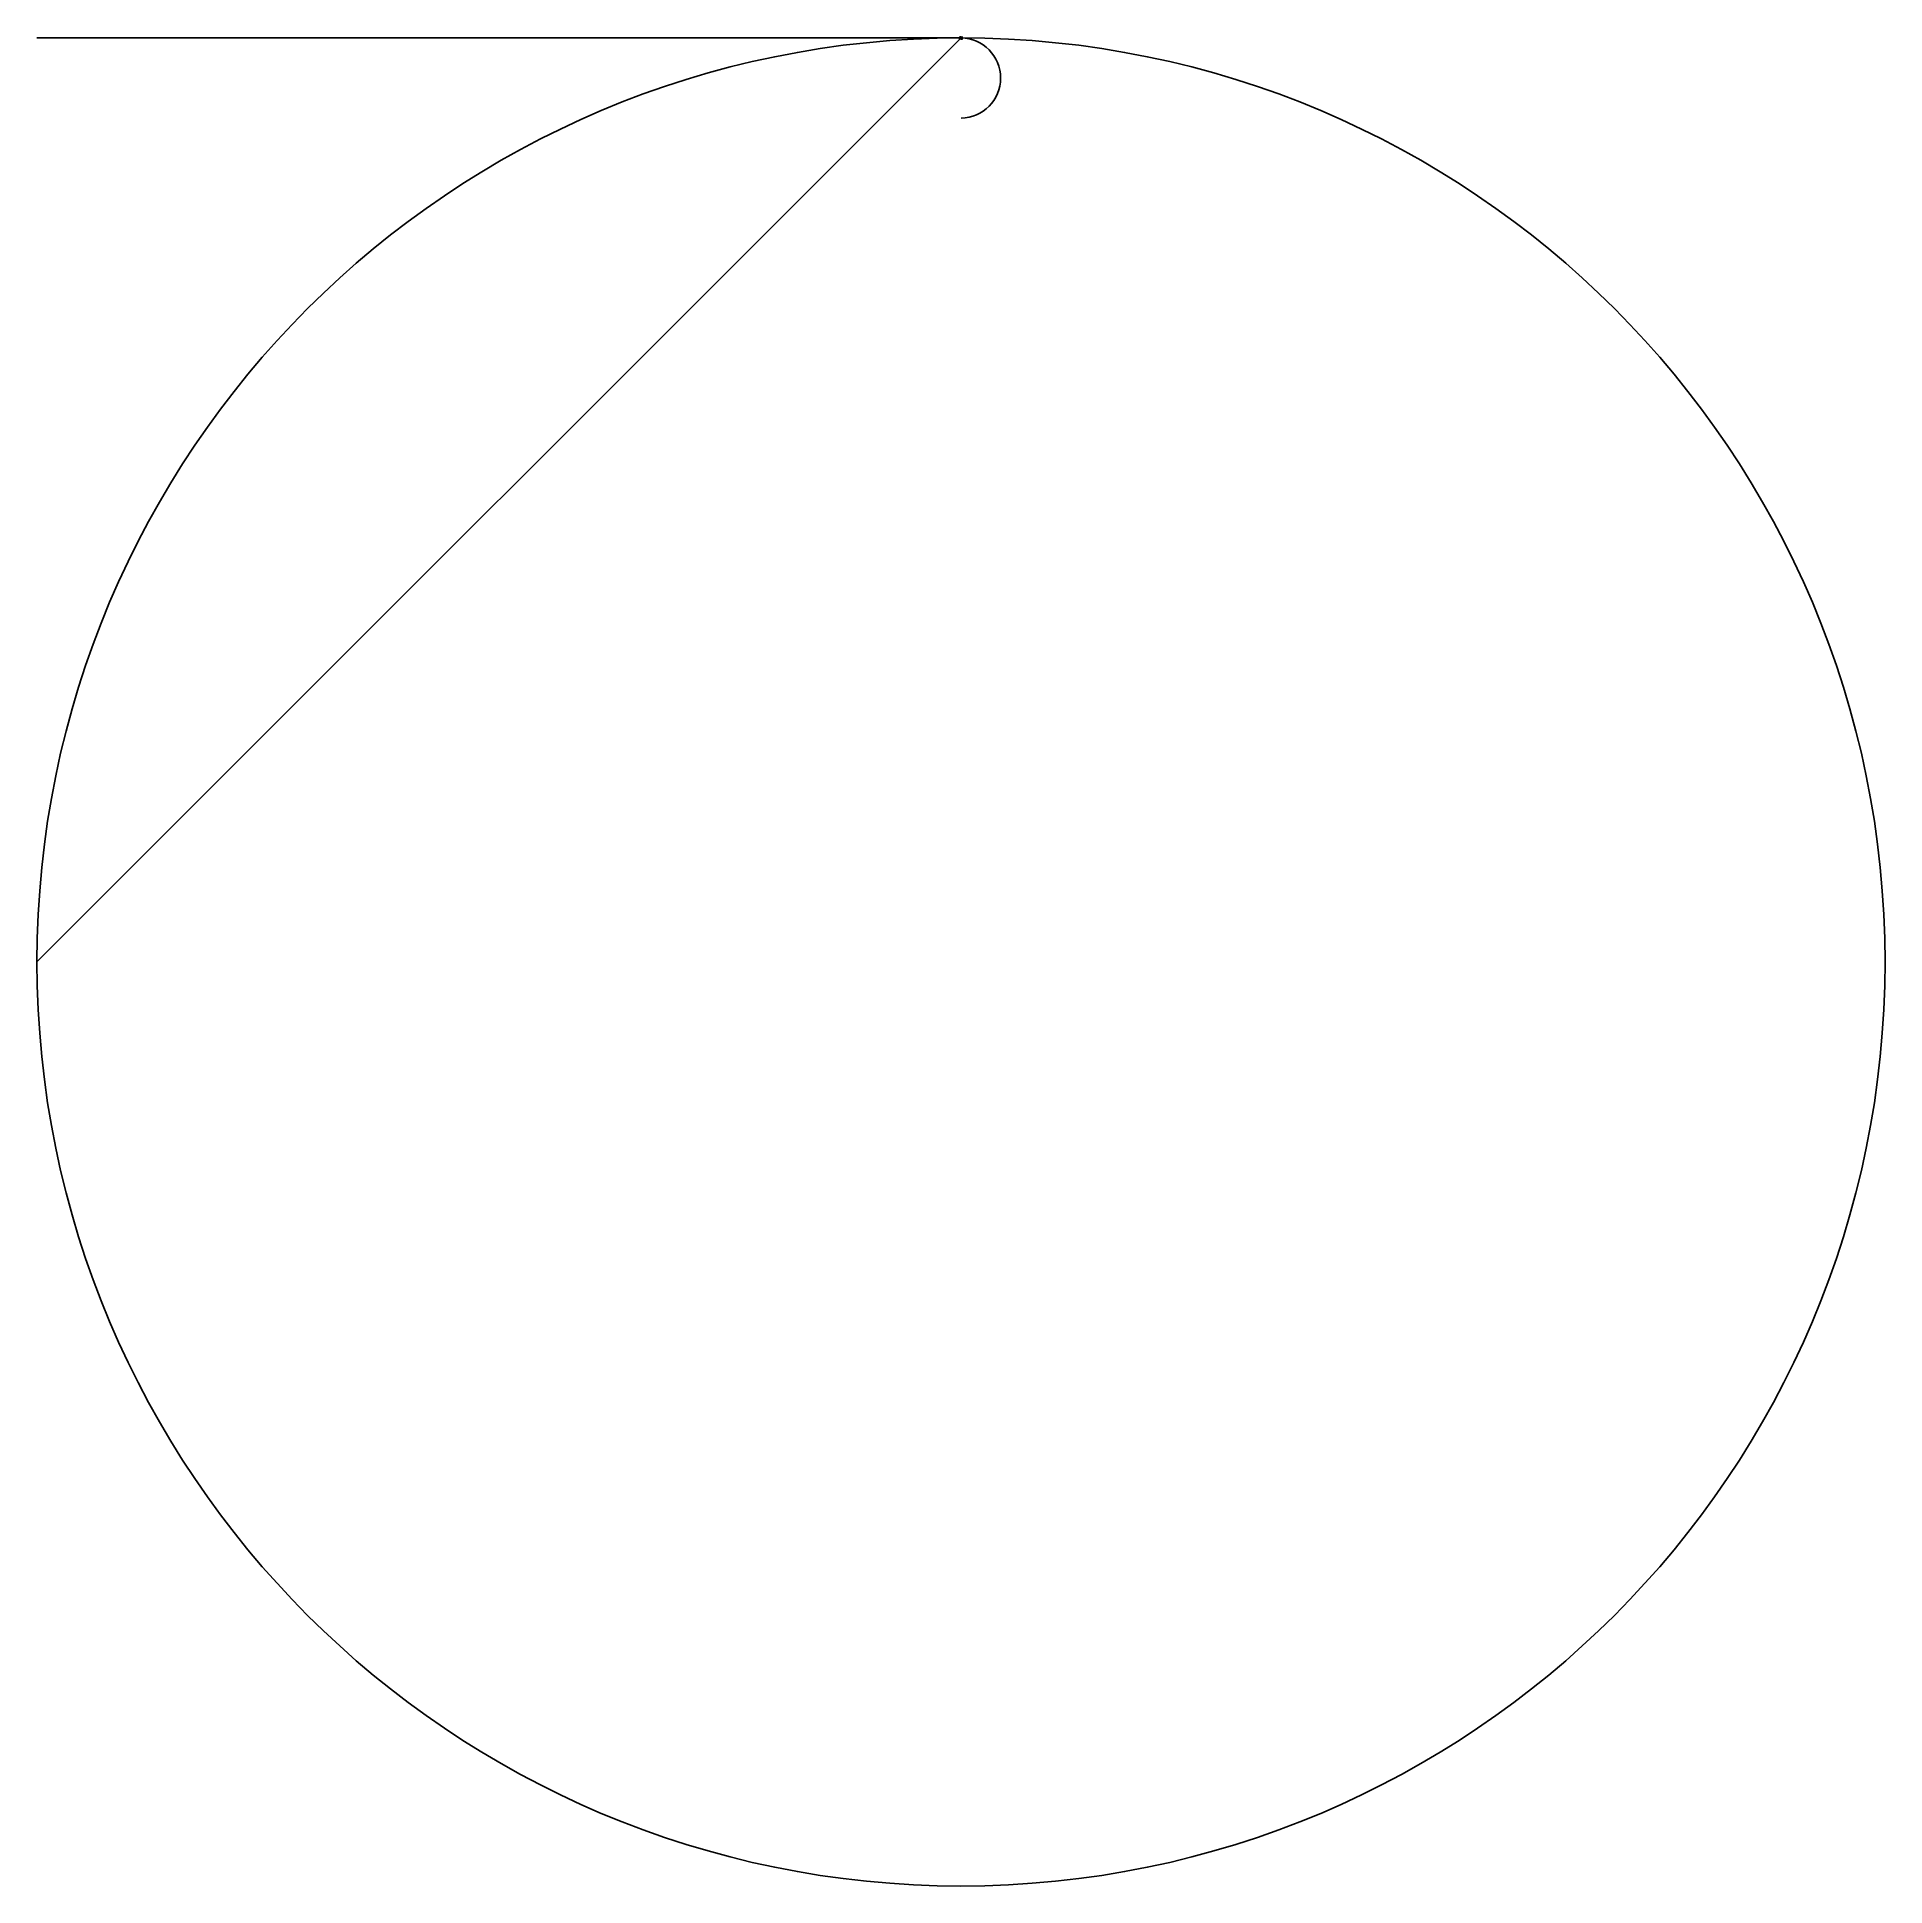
# Model space of a CAD drawing. Header units: metres. Extents: x -512 to 512, y -1024 to 1.
import ezdxf

# ---------------------------------------------------------------- set-up
doc = ezdxf.new("R2010")
doc.units = ezdxf.units.M

msp = doc.modelspace()

# ---------------------------------------------------------------- linework, layer by layer
at = {"layer": 'MCD_Layer_0'}
for p, q in [((-512.000368, -512.000124), (0, 0)), ((-512.000124, 0), (0, 0)), ((0.015625, 0), (-1, -0.906738)), ((0.005798, 0.3125), (-0.998291, -0.906738)), ((-0.992004, -0.511078), (0.50766, 0.496094)), ((-0.992004, 0.488922), (0.50766, 0.496094)), ((-0.992004, -0.511078), (0.023315, 0.495789)), ((-0.992004, 0.485016), (0.023315, 0.495789)), ((-0.992004, 0.488922), (0.023315, 0.495789)), ((0.077179, -0.515625), (-0.992004, 0.492828)), ((-0.94397, 0.487), (-0.992004, 0.485016)), ((0.652802, 0.485962), (-0.992004, 0.485016)), ((-0.992004, -0.511078), (0.309021, 0.478149)), ((-0.992004, -0.514984), (0.309021, 0.478149)), ((-0.992004, -0.511078), (-0.079773, 0.460968)), ((-0.991943, -0.51889), (0, 0.480469)), ((-0.991943, -0.51889), (0, 0)), ((-0.976074, 0.482422), (0.992004, 0.489563)), ((-0.960022, 0.48764), (0, 0.496094)), ((0.994141, 0.483734), (-0.955078, 0.492188)), ((0.50293, -0.51532), (-0.955078, 0.492188)), ((0.832031, 0.484863), (-0.95459, 0.492188)), ((0.332031, -0.516632), (-0.95459, 0.492188)), ((-0.94397, 0.487), (-0.015991, 0.486938)), ((-0.94397, -0.51886), (0.048004, 0.480499)), ((-0.93573, 0.486664), (-0.025604, 0.488495)), ((-0.93457, -0.511627), (0.714844, 0.48587)), ((-0.931641, -0.525146), (0, 0.480469)), ((-0.931641, -0.525146), (0, 0)), ((-0.929749, -0.519318), (0, 0.480469)), ((-0.927979, 0.484406), (0.048004, 0.480499)), ((-0.914825, -0.514984), (0, 0.496094)), ((-0.914825, -0.514984), (0.368011, 0.496002)), ((-0.914825, -0.514984), (-0.23999, 0.494934)), ((-0.914825, -0.514984), (-0.496033, 0.494446)), ((-0.913757, -0.518005), (-0.342377, 0.495422)), ((-0.913757, -0.518005), (-0.070404, 0.49234)), ((-0.913757, -0.518005), (0.985596, 0.491577)), ((-0.913757, -0.518005), (0.015991, 0.481781)), ((-0.828766, 0.489319), (-0.899231, 0.481689)), ((0.092773, -0.510651), (-0.899231, 0.481689)), ((-0.891602, -0.513824), (-0.246094, 0.495667)), ((0.015594, -0.514801), (-0.880005, 0.486389)), ((-0.877472, 0.488434), (-0.025604, 0.488495)), ((-0.77771, 0.4776), (-0.870392, 0.495575)), ((-0.533203, -0.538391), (-0.870392, 0.495575)), ((-0.863983, 0.487701), (-0.870392, 0.495575)), ((0.758453, 0.48642), (-0.870392, 0.495575)), ((0, -0.519531), (-0.870392, 0.493134)), ((0.409607, 0.480469), (-0.870392, 0.493134)), ((-0.863983, 0.487701), (-0.716797, 0.496063)), ((0.245117, 0.486664), (-0.863983, 0.496002)), ((-0.863983, -0.512299), (-0.656006, 0.487183)), ((-0.863281, 0.482544), (0.010986, 0.496094)), ((-0.863281, 0.482544), (0.554688, 0.487274)), ((0.234375, -0.523499), (-0.859863, 0.495178)), ((0.236328, -0.514587), (-0.859863, 0.495178)), ((-0.518555, 0.486633), (-0.858398, 0.495178)), ((0.50293, -0.51532), (-0.858398, 0.495178)), ((0.818359, 0.487457), (-0.85791, 0.495178)), ((0.332031, -0.516632), (-0.85791, 0.495178)), ((0.533203, -0.515442), (-0.855469, 0.485046)), ((-0.841797, 0.485504), (-0.741699, 0.494843)), ((-0.828766, 0.489319), (-0.204773, 0.495575)), ((-0.176025, -0.514465), (-0.822205, 0.495361)), ((0.272034, 0.487152), (-0.822205, 0.495361)), ((-0.281555, 0.486053), (-0.819214, 0.493622)), ((-0.805237, -0.511597), (0, 0.496094)), ((-0.805237, -0.511597), (-0.102386, 0.495575)), ((-0.805237, -0.511597), (0, 0.480469)), ((-0.805237, -0.511597), (0, 0)), ((-0.649597, 0.487122), (-0.803223, 0.48175)), ((-0.41922, -0.511658), (-0.803223, 0.48175)), ((0.666504, 0.488678), (-0.802734, 0.494141)), ((-0.357422, -0.514526), (-0.802734, 0.494141)), ((-0.186523, 0.485474), (-0.802734, 0.494141)), ((-0.022461, 0.488251), (-0.789062, 0.483734)), ((0.50293, -0.51532), (-0.789062, 0.483734)), ((-0.78891, -0.511688), (0.000031, 0.495605)), ((-0.78891, -0.511688), (0, 0.480469)), ((0.744843, -0.514374), (-0.787231, 0.494293)), ((-0.787201, 0.485016), (0.505585, 0.493713)), ((-0.787201, 0.485016), (-0.23999, 0.492004)), ((-0.189941, 0.488525), (-0.785156, 0.488312)), ((-0.175293, -0.511475), (-0.785156, 0.488312)), ((0.880005, 0.489166), (-0.784027, -0.533081)), ((0.303314, 0.488434), (-0.767975, 0.496063)), ((0.245117, 0.486664), (-0.767975, 0.496063)), ((0.303314, 0.488434), (-0.767975, 0.49411)), ((0.245117, 0.486664), (-0.767975, 0.49411)), ((-0.760803, 0.485687), (-0.649597, 0.495422)), ((-0.760803, 0.485687), (0.201599, 0.489777)), ((-0.758362, 0.4823), (0.048004, 0.480499)), ((0.031982, -0.514954), (-0.751984, 0.494934)), ((0.06723, 0.485199), (-0.751984, 0.494934)), ((-0.751953, 0.485168), (-0.127838, 0.496063)), ((-0.751953, 0.485168), (-0.563202, 0.496063)), ((-0.751953, 0.485168), (0.025757, 0.495605)), ((-0.745728, 0.480225), (0.889618, 0.495422)), ((-0.745728, 0.480225), (0.249603, 0.484924)), ((-0.032013, -0.514374), (-0.74469, 0.494293)), ((0.992004, -0.51239), (-0.728668, 0.495605)), ((0.015991, 0.485687), (-0.728668, 0.495605)), ((0.991943, 0.48761), (-0.728668, 0.495605)), ((0.396423, -0.511078), (-0.723206, 0.480499)), ((0.776855, -0.511749), (-0.723206, 0.480499)), ((-0.215149, -0.515015), (-0.723206, 0.480499)), ((0.766479, -0.516968), (-0.723206, 0.480499)), ((-0.533203, -0.538391), (-0.716797, 0.496063)), ((-0.716431, -0.513947), (0.025604, 0.493896)), ((-0.716431, -0.513947), (0.268829, 0.492554)), ((-0.716431, -0.511993), (0.335999, 0.480682)), ((-0.23114, -0.512421), (-0.707214, 0.481812)), ((0.744843, -0.514374), (-0.707214, 0.481812)), ((-0.691223, -0.510529), (-0.204773, 0.495575)), ((0.322266, -0.520294), (-0.665619, 0.495575)), ((-0.65921, -0.509857), (0.48642, 0.496094)), ((-0.65921, -0.509857), (-0.204773, 0.495575)), ((0.316833, -0.514252), (-0.656006, 0.487183)), ((-0.649597, -0.511902), (-0.342377, 0.495422)), ((-0.23114, -0.512421), (-0.649597, 0.495422)), ((0.215088, 0.48764), (-0.649597, 0.495422)), ((-0.649597, -0.511902), (0.015991, 0.481781)), ((-0.639984, -0.513458), (0, 0.480469)), ((-0.639954, 0.486542), (0.025757, 0.495605)), ((-0.637817, -0.520935), (0.169586, 0.480316)), ((-0.63678, -0.511536), (-0.102386, 0.495575)), ((-0.63678, 0.488464), (-0.102386, 0.495575)), ((-0.63678, 0.488464), (0, 0.480469)), ((-0.63678, -0.511536), (0, 0.480469)), ((0.425598, 0.481781), (-0.630371, 0.493286)), ((0.527985, 0.486664), (-0.623993, 0.49469)), ((0.06723, 0.485199), (-0.623993, 0.49469)), ((-0.559998, -0.514709), (-0.623993, 0.49469)), ((0.821899, -0.515717), (-0.61441, 0.495575)), ((-0.614014, -0.51297), (0, 0.496094)), ((-0.614014, -0.51297), (-0.496033, 0.494446)), ((-0.608032, 0.48526), (0, 0.480469)), ((-0.607941, 0.489166), (-0.409607, 0.495575)), ((-0.585815, -0.512299), (-0.23996, 0.495422)), ((-0.585815, -0.512299), (0.015991, 0.481781)), ((0.215088, 0.48764), (-0.579224, -0.531128)), ((0.143555, -0.531158), (-0.576019, 0.496185)), ((0.256012, 0.489746), (-0.563202, 0.496063)), ((-0.559998, -0.514709), (0.880005, 0.496002)), ((-0.559998, -0.514709), (0.783997, 0.495941)), ((-0.559998, -0.514709), (-0.128021, 0.494354)), ((-0.557617, -0.527252), (0, 0.496094)), ((-0.063995, 0.488861), (-0.553589, 0.495483)), ((-0.458984, 0.48822), (-0.553223, 0.495483)), ((0.057556, -0.512268), (-0.547211, 0.493469)), ((-0.418823, -0.513367), (-0.52478, 0.48349)), ((0, 0), (-0.519531, 0.256012)), ((-0.518555, 0.486633), (0.010498, 0.496094)), ((0.245117, 0.486664), (-0.511993, 0.494598)), ((-0.511993, -0.514679), (0, 0.480469)), ((-0.511993, -0.514679), (0, 0)), ((0.425598, 0.481781), (-0.496002, 0.492493)), ((-0.496002, 0.488586), (-0.015991, 0.486938)), ((-0.496002, 0.488586), (0, 0)), ((0.752075, 0.483551), (-0.496002, 0.488586)), ((-0.415985, -0.514618), (-0.496002, 0.488586)), ((0.496002, 0.487946), (-0.496002, 0.486633)), ((0.652802, 0.485962), (-0.496002, 0.486633)), ((-0.496002, -0.511414), (0, 0)), ((-0.054688, -0.521423), (-0.48291, 0.493835)), ((0.079834, 0.486206), (-0.467194, 0.496124)), ((-0.447998, 0.489105), (0, 0.496094)), ((-0.447998, 0.489105), (-0.102386, 0.495575)), ((-0.444824, -0.52948), (-0.051208, 0.496063)), ((-0.431976, 0.487976), (0.015991, 0.485687)), ((-0.431976, 0.487976), (0, 0)), ((-0.431976, -0.512024), (0, 0)), ((-0.41922, 0.490295), (0.361603, 0.480438)), ((-0.41922, 0.490295), (0, 0)), ((-0.41922, -0.509705), (0.361603, 0.480438)), ((-0.41922, -0.509705), (0, 0)), ((0.951172, -0.515411), (-0.418945, 0.493225)), ((0.256012, 0.489746), (-0.409607, 0.495575)), ((-0.403229, -0.510345), (0.361603, 0.480438)), ((0.000336, 0.506836), (-0.399994, 0.511108)), ((-0.001282, -0.493195), (-0.399902, 0.511108)), ((-0.394012, -0.512878), (0.048004, 0.488312)), ((-0.388672, -0.514862), (0.574219, 0.487213)), ((-0.380432, 0.488922), (0.48642, 0.496094)), ((-0.380432, 0.488922), (0.102417, 0.495605)), ((-0.357422, -0.514526), (0, 0.438599)), ((-0.281555, -0.511993), (-0.342377, 0.495422)), ((0.281647, -0.515381), (-0.342377, 0.495422)), ((0.281555, 0.484619), (-0.342377, 0.495422)), ((-0.281616, 0.488007), (-0.342377, 0.495422)), ((-0.086395, -0.51532), (-0.342377, 0.495422)), ((-0.020081, -0.513428), (-0.342377, 0.495422)), ((-0.326447, -0.512543), (0.48642, 0.496094)), ((-0.323242, -0.509705), (0.962891, 0.494415)), ((-0.323242, -0.509705), (0, 0.438354)), ((-0.303986, -0.511292), (0.879974, 0.48233)), ((-0.281616, 0.488007), (0.015991, 0.481781)), ((-0.281555, -0.511993), (0.015991, 0.481781)), ((-0.272003, 0.48938), (0, 0.480469)), ((-0.256104, 0.480927), (0, 0)), ((-0.256104, 0.480927), (0, 0.480469)), ((-0.255859, -0.519073), (0, 0.480469)), ((-0.255859, -0.519073), (0, 0)), ((-0.249603, 0.485748), (0.889618, 0.495422)), ((-0.249603, 0.485748), (0.934418, 0.485229)), ((0.122314, -0.51825), (-0.23999, 0.492981)), ((0.138367, -0.516937), (-0.23999, 0.492981)), ((0.425598, 0.481781), (-0.23999, 0.492004)), ((0.547638, 0.485992), (-0.223999, 0.494293)), ((0.685608, 0.483704), (-0.223999, 0.494293)), ((0.236328, -0.514587), (-0.22168, 0.49173)), ((0.300781, -0.511169), (-0.220795, 0.495239)), ((0.163239, 0.488678), (-0.220795, 0.495239)), ((-0.211212, 0.485382), (-0.032013, 0.48172)), ((-0.207886, -0.519043), (0, 0.496094)), ((-0.207886, -0.519043), (-0.102386, 0.495575)), ((0.915192, 0.489807), (-0.204773, 0.495575)), ((0.528015, 0.484711), (-0.204346, -0.55072)), ((-0.189941, 0.488525), (0.433105, 0.49411)), ((-0.188782, -0.516296), (0, 0.480469)), ((-0.186523, 0.485474), (0, 0.438599)), ((-0.175293, -0.511475), (0.433105, 0.49411)), ((-0.086395, -0.51532), (-0.172791, 0.49234)), ((-0.167236, -0.52298), (0, 0)), ((0.591858, 0.485229), (-0.166382, 0.495697)), ((-0.160156, 0.488617), (0, 0.438721)), ((-0.006378, -0.512665), (-0.128021, 0.494354)), ((0.256012, -0.510254), (-0.127838, 0.496063)), ((-0.016052, -0.516968), (-0.127838, 0.496063)), ((-0.121094, -0.511383), (0.010254, 0.496094)), ((-0.121094, -0.511383), (0, 0.438721)), ((0.047974, 0.480499), (-0.118408, 0.490845)), ((0.864014, -0.511169), (-0.118225, 0.495483)), ((-0.112061, 0.479065), (0, 0.496094)), ((-0.112061, 0.479065), (-0.032013, 0.48172)), ((0.685608, 0.483704), (-0.112, 0.496155)), ((0.547638, 0.485992), (-0.112, 0.496155)), ((0.096008, -0.51947), (-0.102386, 0.496063)), ((0.064026, -0.510864), (-0.102386, 0.495575)), ((0.547302, -0.516449), (-0.102386, 0.495575)), ((0.547119, 0.483551), (-0.102386, 0.495575)), ((0.515137, 0.480927), (-0.102386, 0.495575)), ((0.179199, -0.511475), (-0.102386, 0.495575)), ((0.880005, -0.510834), (-0.102386, 0.495575)), ((0.987915, -0.512756), (-0.102386, 0.495575)), ((-0.095947, -0.519623), (0.25415, 0.480499)), ((-0.086395, -0.51532), (0.678406, 0.491577)), ((-0.086395, -0.51532), (0.015991, 0.481781)), ((0.927917, -0.517639), (-0.079773, 0.460968)), ((0.50293, -0.51532), (-0.074707, 0.493073)), ((0.994141, 0.483734), (-0.074707, 0.493073)), ((0.332031, -0.516632), (-0.074219, 0.493073)), ((0.832031, 0.484863), (-0.074219, 0.493073)), ((0.005768, 0), (-0.046875, -0.16803)), ((-0.035217, 0.485168), (0, 0)), ((-0.035217, 0.485168), (0.361603, 0.480438)), ((-0.032013, -0.514374), (0.50766, 0.496094)), ((0.080017, -0.520782), (-0.032013, 0.48172)), ((0.080078, -0.516876), (-0.032013, 0.48172)), ((-0.032013, -0.514374), (0.170502, 0.480621)), ((-0.031982, 0.48172), (0.25415, 0.480499)), ((-0.022461, 0.488251), (0, 0.438843)), ((-0.020081, -0.513428), (0.015991, 0.481781)), ((-0.016052, -0.516968), (0.025757, 0.495605)), ((-0.015991, -0.513062), (0, 0.496094)), ((-0.015991, 0.483032), (0.50766, 0.496094)), ((-0.015991, 0.483032), (0.023315, 0.495789)), ((-0.015991, -0.513062), (0.256012, 0.494629)), ((0.796722, 0.486053), (-0.015991, 0.483032)), ((-0.006378, -0.512665), (0.880005, 0.496002)), ((-0.000122, 0.488251), (0.023315, 0.495789)), ((0, 0.508789), (0, -0.496094)), ((0, 0.508789), (0, 0)), ((0, 0.506836), (0, 0)), ((0.064026, -0.510864), (0, 0.496094)), ((0.515137, 0.480927), (0, 0.496094)), ((0.880005, -0.510834), (0, 0.496094)), ((0.219086, -0.511017), (0, 0.496094)), ((0.496002, -0.512054), (0, 0.496094)), ((0.527985, 0.486664), (0, 0.496094)), ((0.685608, 0.483704), (0, 0.496094)), ((0, -0.511719), (0.023315, 0.495789)), ((0, -0.519531), (0.256012, 0.495605)), ((0, -0.513672), (0.256012, 0.495605)), ((0.281555, 0.484619), (0, 0.493164)), ((0.281647, -0.515381), (0, 0.493164)), ((0, -0.519531), (0.256012, 0.492676)), ((0.256012, 0.489746), (0, 0.480469)), ((0.256012, 0.489746), (0, 0)), ((0.064026, 0.489136), (0, 0.480469)), ((0.064026, 0.489136), (0, 0)), ((0.666504, 0.488678), (0, 0.438599)), ((0.496002, 0.487946), (0, 0)), ((0.787109, 0.485291), (0, 0.438721)), ((0.992004, 0.483704), (0, 0)), ((0.94397, 0.483673), (0, 0)), ((0.94397, 0.483673), (0, 0.480469)), ((0.547119, 0.483551), (0, 0.480469)), ((0, -0.519531), (0.048004, 0.480499)), ((0.256012, -0.510254), (0, 0.480469)), ((0.656006, -0.510651), (0, 0.480469)), ((0.064026, -0.510864), (0, 0.480469)), ((0.547302, -0.516449), (0, 0.480469)), ((0.880005, -0.510834), (0, 0.480469)), ((0.179199, -0.511475), (0, 0.480469)), ((0.219086, -0.511017), (0, 0.480469)), ((0.496002, -0.512054), (0, 0.480469)), ((0, -0.513672), (0, 0.480469)), ((0.987915, -0.512756), (0, 0.480469)), ((0, -0.511719), (0.309021, 0.478149)), ((0.685547, -0.512543), (0, 0.438965)), ((0.332031, -0.516632), (0, 0.438965)), ((0.01123, -0.511719), (0, 0.438843)), ((0.236328, -0.514587), (0, 0.438721)), ((0.581055, -0.511322), (0, 0.438599)), ((0, 0.009625), (0, 0)), ((0.007813, 0.00925), (0, 0)), ((0.00925, 0.00925), (0, 0)), ((0.007706, 0.00925), (0, 0)), ((0.00925, 0.00925), (0, 0)), ((0.005374, 0.007936), (0, 0)), ((0.007936, 0.007936), (0, 0)), ((0.005374, 0.007936), (0, 0)), ((0.007936, 0.007936), (0, 0)), ((0.003919, 0.007931), (0, 0)), ((0.007931, 0.007931), (0, 0)), ((0.003919, 0.007931), (0, 0)), ((0.007931, 0.007931), (0, 0)), ((0.003894, 0.007931), (0, 0)), ((0.007931, 0.007931), (0, 0)), ((0, 0.007931), (0, 0)), ((0.007931, 0.007931), (0, 0)), ((0.007813, 0.007825), (0, 0)), ((0, 0.007815), (0, 0)), ((0.007815, 0.007815), (0, 0)), ((0, 0.007815), (0, 0)), ((0.007815, 0.007815), (0, 0)), ((0, 0.007815), (0, 0)), ((0.007815, 0.007815), (0, 0)), ((0, 0.007815), (0, 0)), ((0.007815, 0.007815), (0, 0)), ((0, 0.007815), (0, 0)), ((0.007815, 0.007815), (0, 0)), ((0, 0.007815), (0, 0)), ((0.007815, 0.007815), (0, 0)), ((0, 0.007815), (0, 0)), ((0.007815, 0.007815), (0, 0)), ((0.000114, 0.007815), (0, 0)), ((0.007815, 0.007815), (0, 0)), ((0, 0.007815), (0, 0)), ((0.007815, 0.007815), (0, 0)), ((0.000984, 0.007813), (0, 0)), ((0.007813, 0.007813), (0, 0)), ((0.0039, 0.007813), (0, 0)), ((0.007813, 0.007813), (0, 0)), ((0.0039, 0.007813), (0, 0)), ((0.007813, 0.007813), (0, 0)), ((0.0039, 0.007813), (0, 0)), ((0.003906, 0.007813), (0, 0)), ((0.007813, 0.007813), (0, 0)), ((0.003938, 0.007813), (0, 0)), ((0.007806, 0.007813), (0, 0)), ((0.0039, 0.007813), (0, 0)), ((0.007813, 0.007813), (0, 0)), ((0.000816, 0.007813), (0, 0)), ((0.007813, 0.007813), (0, 0)), ((0.005188, 0.007813), (0, 0)), ((0.007813, 0.007813), (0, 0)), ((0.005188, 0.007813), (0, 0)), ((0.007813, 0.007813), (0, 0)), ((0.007813, 0.0078), (0, 0)), ((0.007797, 0.007797), (0, 0)), ((0.003909, 0.007797), (0, 0)), ((0.003909, 0.007797), (0, 0)), ((0.007744, 0.007744), (0, 0)), ((0.003853, 0.007725), (0, 0)), ((0.007725, 0.007725), (0, 0)), ((0.007219, 0.007719), (0, 0)), ((0.007719, 0.007719), (0, 0)), ((0.005063, 0.007688), (0, 0)), ((0.007688, 0.007688), (0, 0)), ((0.00073, 0.007188), (0, 0)), ((0.007188, 0.007188), (0, 0)), ((0.007813, 0.007125), (0, 0)), ((0.007188, 0.006688), (0, 0)), ((0.005374, 0.005374), (0, 0)), ((0.005374, 0.005374), (0, 0)), ((0.007936, 0.005374), (0, 0)), ((0.005374, 0.005374), (0, 0)), ((0.005188, 0.005188), (0, 0)), ((0.007813, 0.005188), (0, 0)), ((0.005188, 0.005188), (0, 0)), ((0.005188, 0.005188), (0, 0)), ((0.005188, 0.005188), (0, 0)), ((0.007813, 0.005188), (0, 0)), ((0.005188, 0.005188), (0, 0)), ((0.005188, 0.005188), (0, 0)), ((0.005063, 0.005063), (0, 0)), ((0.007688, 0.005063), (0, 0)), ((0.005063, 0.005063), (0, 0)), ((0.008675, 0.004863), (0, 0)), ((0.007815, 0.004609), (0, 0)), ((0, 0.004061), (0, 0)), ((0.000001, 0.004061), (0, 0)), ((0, 0.003938), (0, 0)), ((0.003938, 0.003938), (0, 0)), ((0.003938, 0.003938), (0, 0)), ((0, 0.003938), (0, 0)), ((0.000224, 0.003938), (0, 0)), ((0.003919, 0.003919), (0, 0)), ((0.003919, 0.003919), (0, 0)), ((0.007931, 0.003919), (0, 0)), ((0.003919, 0.003919), (0, 0)), ((0.007797, 0.003909), (0, 0)), ((0.003909, 0.003909), (0, 0)), ((0.003909, 0.003909), (0, 0)), ((0.003909, 0.003909), (0, 0)), ((0.003906, 0.003906), (0, 0)), ((0.0039, 0.0039), (0, 0)), ((0.007813, 0.0039), (0, 0)), ((0.0039, 0.0039), (0, 0)), ((0.0039, 0.0039), (0, 0)), ((0.007813, 0.0039), (0, 0)), ((0.0039, 0.0039), (0, 0)), ((0.0039, 0.0039), (0, 0)), ((0.0039, 0.0039), (0, 0)), ((0.003894, 0.003894), (0, 0)), ((0.007931, 0.003894), (0, 0)), ((0.003894, 0.003894), (0, 0)), ((0.007744, 0.003881), (0, 0)), ((0.003881, 0.003881), (0, 0)), ((0.003866, 0.003869), (0, 0)), ((0.003853, 0.003853), (0, 0)), ((0.007725, 0.003853), (0, 0)), ((0.003853, 0.003853), (0, 0)), ((0, 0.003828), (0, 0)), ((0.000005, 0.003533), (0, 0)), ((0, 0.003297), (0, 0)), ((0, 0.003281), (0, 0)), ((0, 0.003275), (0, 0)), ((0.000244, 0.003275), (0, 0)), ((0, 0.003275), (0, 0)), ((0.000042, 0.003275), (0, 0)), ((0, 0.003275), (0, 0)), ((0, 0.003256), (0, 0)), ((0.000001, 0.003256), (0, 0)), ((0, 0.003228), (0, 0)), ((0.000033, 0.003002), (0, 0)), ((0, 0.00255), (0, 0)), ((0.007815, 0.002267), (0, 0)), ((0.002267, 0.002267), (0, 0)), ((0.007815, 0.002267), (0, 0)), ((0.002267, 0.002267), (0, 0)), ((0.002267, 0.002267), (0, 0)), ((0.002267, 0.002267), (0, 0)), ((0.000984, 0.001969), (0, 0)), ((0.001141, 0.001625), (0, 0)), ((0.003506, 0.001442), (0, 0)), ((0.003236, 0.001348), (0, 0)), ((0.007813, 0.001141), (0, 0)), ((0.001141, 0.001141), (0, 0)), ((0.000668, 0.001016), (0, 0)), ((0.001625, 0.000984), (0, 0)), ((0.000984, 0.000984), (0, 0)), ((0, 0.000984), (0, 0)), ((0.000984, 0.000984), (0, 0)), ((0.000482, 0.000969), (0, 0)), ((0.000668, 0.000855), (0, 0)), ((0.001641, 0.000816), (0, 0)), ((0.000816, 0.000816), (0, 0)), ((0, 0.000778), (0, 0)), ((0, 0.000778), (0, 0)), ((0, 0.000778), (0, 0)), ((0.001141, 0.00073), (0, 0)), ((0.00073, 0.00073), (0, 0)), ((0.00925, 0.000668), (0, 0)), ((0.000668, 0.000668), (0, 0)), ((0.00925, 0.000668), (0, 0)), ((0.000668, 0.000668), (0, 0)), ((0, 0.00066), (0, 0)), ((0, 0.000659), (0, 0)), ((0, 0.000551), (0, 0)), ((0.000114, 0.000521), (0, 0)), ((0, 0.000507), (0, 0)), ((0.007719, 0.000482), (0, 0)), ((0.000482, 0.000482), (0, 0)), ((0, 0.000478), (0, 0)), ((0, 0.000476), (0, 0)), ((0.000001, 0.000418), (0, 0)), ((0.000054, 0.000366), (0, 0)), ((0.000366, 0.000366), (0, 0)), ((0.000158, 0.000279), (0, 0)), ((0.000279, 0.000279), (0, 0)), ((0.003275, 0.000244), (0, 0)), ((0.000244, 0.000244), (0, 0)), ((0, 0.000241), (0, 0)), ((0.000366, 0.000224), (0, 0)), ((0.003938, 0.000224), (0, 0)), ((0.000224, 0.000224), (0, 0)), ((0, 0.000204), (0, 0)), ((0.000185, 0.000185), (0, 0)), ((0.000003, 0.000143), (0, 0)), ((0, 0.000122), (0, 0)), ((0.000122, 0.000122), (0, 0)), ((0, 0.000122), (0, 0)), ((0.000122, 0.000122), (0, 0)), ((0.003938, 0.00012), (0, 0)), ((0.00012, 0.00012), (0, 0)), ((0.002267, 0.000114), (0, 0)), ((0.000114, 0.000114), (0, 0)), ((0.002267, 0.000114), (0, 0)), ((0.000114, 0.000114), (0, 0)), ((0.000521, 0.000114), (0, 0)), ((0.000114, 0.000114), (0, 0)), ((0.007815, 0.000114), (0, 0)), ((0.000114, 0.000114), (0, 0)), ((0.000103, 0.000103), (0, 0)), ((0.000062, 0.000062), (0, 0)), ((0.000082, 0.000054), (0, 0)), ((0.000054, 0.000054), (0, 0)), ((0.000026, 0.000051), (0, 0)), ((0.003275, 0.000042), (0, 0)), ((0.003002, 0.000033), (0, 0)), ((0.000114, 0.000032), (0, 0)), ((0.000032, 0.000032), (0, 0)), ((0.000114, 0.000032), (0, 0)), ((0.000032, 0.000032), (0, 0)), ((0, 0.000032), (0, 0)), ((0.000032, 0.000032), (0, 0)), ((0, 0.000032), (0, 0)), ((0.000032, 0.000032), (0, 0)), ((0.000279, 0.000026), (0, 0)), ((0.000026, 0.000026), (0, 0)), ((0.000347, 0.000018), (0, 0)), ((0.002267, 0.000017), (0, 0)), ((0.003506, 0.000005), (0, 0)), ((0, 0.000005), (0, 0)), ((0.000418, 0.000001), (0, 0)), ((0.007931, 0.000001), (0, 0)), ((0, 0.000001), (0, 0)), ((0.007936, 0.000001), (0, 0)), ((0.256012, -0.510254), (0, 0)), ((0.064026, -0.510864), (0, 0)), ((0.880005, -0.510834), (0, 0)), ((0.219086, -0.511017), (0, 0)), ((0.496002, -0.512054), (0, 0)), ((0.396423, -0.511078), (0, 0)), ((0.766479, -0.516968), (0, 0)), ((0.015594, -0.514801), (0, 0)), ((0.137543, -0.513519), (0, 0)), ((0.992004, -0.516296), (0, 0)), ((0, -0.493164), (0, 0)), ((0, -0.491211), (0, 0)), ((0.007813, 0), (0, 0)), ((0, 0), (0, 0)), ((0, 0), (0, 0)), ((0, 0), (0, 0)), ((0.009625, 0), (0, 0)), ((0, 0), (0, 0)), ((0, 0), (0, 0)), ((0, 0), (0, 0)), ((0, 0), (0, 0)), ((0.003275, 0), (0, 0)), ((0.000122, 0), (0, 0)), ((0.000014, 0), (0, 0)), ((0.000005, 0), (0, 0)), ((0.003869, 0), (0, 0)), ((0.000062, 0), (0, 0)), ((0, 0), (0, 0)), ((0, 0), (0, 0)), ((0, 0), (0, 0)), ((0.003256, 0), (0, 0)), ((0.000659, 0), (0, 0)), ((0, 0), (0, 0)), ((0, 0), (0, 0)), ((0, 0), (0, 0)), ((0.003228, 0), (0, 0)), ((0, 0), (0, 0)), ((0, 0), (0, 0)), ((0, 0), (0, 0)), ((0.007931, 0), (0, 0)), ((0.00255, 0), (0, 0)), ((0.000241, 0), (0, 0)), ((0.000204, 0), (0, 0)), ((0.007813, 0), (0, 0)), ((0, 0), (0, 0)), ((0, 0), (0, 0)), ((0, 0), (0, 0)), ((0.000014, 0), (0, 0)), ((0, 0), (0, 0)), ((0.000476, 0), (0, 0)), ((0.000478, 0), (0, 0)), ((0.000507, 0), (0, 0)), ((0.000507, 0), (0, 0)), ((0.000032, 0), (0, 0)), ((0, 0), (0, 0)), ((0.007815, 0), (0, 0)), ((0.000032, 0), (0, 0)), ((0.000778, 0), (0, 0)), ((0.000778, 0), (0, 0)), ((0.000778, 0), (0, 0)), ((0.007815, 0), (0, 0)), ((0.000551, 0), (0, 0)), ((0.000032, 0), (0, 0)), ((0.007815, 0), (0, 0)), ((0.000032, 0), (0, 0)), ((0, 0), (0, 0)), ((0, 0), (0, 0)), ((0, 0), (0, 0)), ((0, 0), (0, 0)), ((0.003828, 0), (0, 0)), ((0.003938, 0), (0, 0)), ((0.000122, 0), (0, 0)), ((0.004061, 0), (0, 0)), ((0.00066, 0), (0, 0)), ((0, 0), (0, 0)), ((0, 0), (0, 0)), ((0, 0), (0, 0)), ((0.219086, -0.511017), (0.000031, 0.495605)), ((0.281647, -0.515381), (0.000031, 0.493652)), ((0.281555, 0.484619), (0.000031, 0.493652)), ((0.29483, -0.992004), (0.001862, 0)), ((0.581055, -0.511322), (0.01001, 0.496094)), ((0.477539, -0.513184), (0.01001, 0.496094)), ((0.953125, -0.523193), (0.010254, 0.496094)), ((0.01123, -0.511719), (0.010498, 0.496094)), ((0.685547, -0.512543), (0.010742, 0.496094)), ((0.818359, 0.487457), (0.010742, 0.496094)), ((0.087891, 0.487061), (0.010986, 0.496094)), ((0.685608, 0.483704), (0.012756, 0.494507)), ((0.015594, -0.514801), (0.048004, 0.488312)), ((0.015991, 0.485687), (0.286652, 0.489777)), ((0.796722, 0.486053), (0.015991, 0.485687)), ((0.281555, 0.484619), (0.015991, 0.481781)), ((0.281647, -0.515381), (0.015991, 0.481781)), ((0.992004, -0.514343), (0.015991, 0.481781)), ((0.992004, -0.514343), (0.016022, 0.495453)), ((0.236328, -0.514587), (0.018555, 0.48996)), ((0.077179, -0.515625), (0.025604, 0.493896)), ((0.911987, -0.515045), (0.025757, 0.495605)), ((0.320007, -0.510864), (0.025757, 0.495605)), ((0.256012, -0.510254), (0.025757, 0.495605)), ((0.031982, -0.514954), (0.256012, 0.494629)), ((0.047974, 0.480499), (0.752319, 0.490875)), ((0.047974, 0.480499), (0.174164, 0.48175)), ((0.992004, 0.483704), (0.048004, 0.480499)), ((0.960022, 0.481079), (0.048004, 0.480499)), ((0.480011, -0.51532), (0.048004, 0.480499)), ((0.992004, -0.516296), (0.048004, 0.480499)), ((0.72876, -0.519775), (0.051208, 0.496094)), ((0.063965, -0.522095), (0.752319, 0.490875)), ((0.063965, -0.522095), (0.174164, 0.48175)), ((0.166016, -0.512939), (0.070312, 0.480286)), ((0.074219, 0.483643), (0.331055, 0.490509)), ((0.077179, -0.515625), (0.624023, 0.493561)), ((0.077179, -0.515625), (0.268829, 0.492554)), ((0.080017, -0.520782), (0.256012, 0.494629)), ((0.087891, 0.487061), (0.363281, 0.487152)), ((0.100586, 0.485229), (0.637695, 0.49411)), ((0.100586, 0.485229), (0.702148, 0.488312)), ((0.776855, -0.511749), (0.102417, 0.495605)), ((0.396423, -0.511078), (0.102417, 0.495605)), ((0.23114, 0.485046), (0.102417, 0.495605)), ((0.43042, 0.483093), (0.102417, 0.495605)), ((0.611572, 0.488281), (0.102417, 0.495605)), ((0.122314, -0.51825), (0.384033, 0.493408)), ((0.129883, -0.514771), (0.637695, 0.49411)), ((0.129883, -0.514771), (0.702148, 0.488312)), ((0.137543, -0.513519), (0.361603, 0.480438)), ((0.138367, -0.516937), (0.384033, 0.493408)), ((0.144043, 0.476654), (0.432159, 0.492218)), ((0.153564, -0.512207), (0.361603, 0.480438)), ((0.166443, 0.480835), (0.256012, 0.495605)), ((0.821899, -0.515717), (0.169586, 0.480316)), ((0.992004, -0.51239), (0.170502, 0.480621)), ((0.195312, -0.536072), (0.185577, 0.488464)), ((0.528015, 0.484711), (0.25415, 0.480499)), ((0.94397, -0.516327), (0.25415, 0.480499)), ((0.496002, -0.512054), (0.256012, 0.495605)), ((0.992004, -0.516296), (0.256012, 0.495117)), ((0.992004, -0.516296), (0.256012, 0.494629)), ((0.409607, 0.480469), (0.256012, 0.492676)), ((0.927917, -0.517639), (0.309021, 0.478149)), ((0.316833, -0.514252), (0.320007, 0.485229)), ((0.320007, -0.512817), (0.496002, 0.482086)), ((0.342468, 0.486481), (0.361603, 0.480438)), ((0.35199, 0.485901), (0.59198, 0.482147)), ((0.675201, 0.489655), (0.361603, 0.480438)), ((0.368164, -0.524506), (0.783966, 0.493988)), ((0.396423, -0.511078), (0.48642, 0.496094)), ((0.425598, 0.481781), (0.505585, 0.493713)), ((0.43042, 0.483093), (0.48642, 0.496094)), ((0.744843, -0.514374), (0.48642, 0.496094)), ((0.822449, 0.486786), (0.48642, 0.496094)), ((0.915192, 0.489807), (0.48642, 0.496094)), ((0.617615, 0.488739), (0.515167, 0.478973)), ((0.697266, 0.486511), (0.605469, 0.491791)), ((0.991943, 0.48761), (0.699921, -0.531158)), ((0.720032, -0.515167), (0.992004, 0.489563)), ((0.767975, 0.48877), (0.783997, 0.482269)), ((-0.863983, -0.512299), (-0.59201, -0.525146)), ((-0.394012, -0.512878), (-0.70401, -0.52652)), ((0.015594, -0.514801), (-0.70401, -0.52652)), ((0.316833, -0.514252), (-0.59201, -0.525146)), ((-0.563965, -0.525909), (0.115204, -0.522583)), ((0.495605, -0.335999), (-0.515869, -0.543976)), ((0.94397, -0.516327), (-0.204346, -0.55072)), ((0, -0.491211), (0, -0.496094)), ((0.316833, -0.514252), (0.832001, -0.529419))]:
    msp.add_line(p, q, dxfattribs=at)
for centre, radius in [((0, -512.000368), 512.000368), ((0.000001, 0.000001), 0.000001)]:
    msp.add_circle(centre, radius, dxfattribs=at)
for centre, radius, start, end in [((0, 0), 0.000027, 6.482749, 360), ((0, 0), 0.000015, 2.21866, 360), ((0.00102, -0.000133), 0.001029, 172.580576, 172.371015), ((0, 0), 0.000006, 4.522587, 360), ((0.002845, -0.000105), 0.002847, 177.895176, 117.25507), ((0.000053, -0.000013), 0.000055, 166.368023, 101.731353), ((0, 0), 0.000002, 68.67799, 17.363134), ((0.003907, 0.004376), 0.005867, 228.238632, 48.238583), ((0.002831, 0.00188), 0.003399, 213.584075, 73.438291), ((0.001959, 0.001573), 0.002513, 218.762525, 58.92286), ((0.001959, 0.001573), 0.002513, 218.756504, 58.926126), ((0.00118, 0.001368), 0.001807, 229.20894, 49.208939), ((0.00118, 0.001368), 0.001807, 229.208946, 49.208947), ((0.001523, 0.000533), 0.001614, 199.277825, 121.682504), ((0.00118, 0.000517), 0.001289, 203.660802, 108.206902), ((0.00118, 0.000517), 0.001289, 203.661622, 108.207955), ((0.000641, 0.000014), 0.000642, 181.271865, 163.133022), ((0.000195, -0.000008), 0.000196, 177.577358, 149.546764), ((0.000195, -0.000008), 0.000196, 177.577724, 149.547251), ((0.000047, 0.000064), 0.00008, 233.491355, 61.258281), ((0.0001, 0.000007), 0.000101, 184.050118, 132.212978), ((0.000051, 0.000028), 0.000059, 209.034186, 85.462848), ((0.00002, 0.000105), 0.000107, 258.463855, 323.146066), ((0.00003, 0), 0.000031, 180.722067, 178.993777), ((0.000027, 0), 0.000028, 180.207303, 179.727207), ((0, 0), 0.000001, 180, 179.609352), ((0, 0), 0.000001, 9.669279, 360), ((0.004067, 0.004314), 0.005929, 226.691458, 50.32011), ((0.004376, 0.003532), 0.005623, 218.903042, 59.3866), ((0.004375, 0.002662), 0.005121, 211.315681, 96.482027), ((0.004375, 0.002662), 0.005121, 211.31565, 96.482081), ((0.003906, 0.003362), 0.005154, 220.720064, 55.675296), ((0.003406, 0.005002), 0.006052, 235.74815, 22.439557), ((0.003406, 0.005002), 0.006052, 235.748209, 22.439452), ((0.003926, 0.002587), 0.004702, 213.385362, 67.969723), ((0.0045, 0.001937), 0.004899, 203.288967, 136.449443), ((0.003907, 0.002098), 0.004435, 208.23259, 80.903721), ((0.003063, 0.003594), 0.004722, 229.563209, 30.638607), ((0.003523, 0.001825), 0.003968, 207.382871, 81.239511), ((0.002875, 0.00337), 0.00443, 229.530194, 30.605657), ((0.003523, 0.001293), 0.003753, 200.14748, 137.016036), ((0.002687, 0.001966), 0.00333, 216.196247, 65.618758), ((0.002687, 0.001966), 0.00333, 216.196251, 65.618774), ((0.00362, 0.001133), 0.003793, 197.381963, 103.9191), ((0.0045, 0.000323), 0.004512, 184.106553, 147.362886), ((0.002594, 0.001895), 0.003212, 216.150295, 65.270879), ((0.002594, 0.001895), 0.003212, 216.150292, 65.270887), ((0.002625, 0.001772), 0.003167, 214.021551, 70.098148), ((0.002625, 0.001772), 0.003167, 214.021667, 70.097988), ((0.002531, 0.00184), 0.003129, 216.009675, 65.51563), ((0.003609, 0.000653), 0.003668, 190.257209, 115.320763), ((0.001852, 0.00204), 0.002755, 227.765761, 41.958094), ((0.00195, 0.001845), 0.002685, 223.416157, 49.228523), ((0.001955, 0.001733), 0.002612, 221.553627, 52.830966), ((0.001753, 0.002086), 0.002725, 229.956205, 38.6474), ((0.001933, 0.001552), 0.002479, 218.755966, 63.289418), ((0.001969, 0.001584), 0.002527, 218.82621, 58.294716), ((0.001628, 0.002211), 0.002746, 233.63276, 33.463211), ((0.001953, 0.001584), 0.002514, 219.035899, 58.116733), ((0.00195, 0.001581), 0.00251, 219.026562, 58.138834), ((0.00195, 0.001581), 0.00251, 219.026562, 58.138839), ((0.00195, 0.001581), 0.00251, 219.034808, 58.13419), ((0.00195, 0.001581), 0.00251, 219.026561, 58.138832), ((0.00195, 0.001581), 0.00251, 219.029745, 58.137508), ((0.001614, 0.002161), 0.002697, 233.247455, 33.895499), ((0.001501, 0.002303), 0.002749, 236.904452, 28.796956), ((0.001947, 0.001272), 0.002326, 213.168561, 74.970565), ((0.001852, 0.00121), 0.002212, 213.156933, 80.44334), ((0.001969, 0.000972), 0.002196, 206.277472, 99.007276), ((0.001741, 0.000972), 0.001994, 209.189993, 98.608076), ((0.001914, 0.000708), 0.002041, 200.297077, 105.771489), ((0.001049, 0.001318), 0.001684, 231.470751, 57.356518), ((0.001221, 0.001368), 0.001833, 228.247747, 48.247708), ((0.001852, 0.00074), 0.001994, 201.790033, 112.822363), ((0.001852, 0.00074), 0.001994, 201.790048, 112.822419), ((0.001152, 0.001538), 0.001922, 233.156924, 34.505936), ((0.001368, 0.001125), 0.001771, 219.437649, 57.955706), ((0.002062, 0.000306), 0.002085, 188.442717, 120.137415), ((0.0019, 0.000384), 0.001938, 191.434013, 108.565543), ((0.000952, 0.001407), 0.001698, 235.913521, 28.015732), ((0.001898, 0.000269), 0.001917, 188.056888, 141.850141), ((0.001898, 0.000269), 0.001917, 188.056859, 141.850118), ((0.002025, 0.000085), 0.002027, 182.389728, 170.261387), ((0.001133, 0.000819), 0.001398, 215.837855, 62.945877), ((0.001271, 0.000536), 0.001379, 202.863688, 86.818765), ((0.000673, 0.00165), 0.001782, 247.812268, 6.968065), ((0.001154, 0.000525), 0.001268, 204.482641, 82.920076), ((0.000656, 0.001533), 0.001667, 246.841404, 8.633945), ((0.001344, 0.000357), 0.00139, 194.861908, 105.648559), ((0.001133, 0.000491), 0.001235, 203.418415, 95.225267), ((0.001109, 0.000384), 0.001174, 199.11185, 115.542874), ((0.001354, 0.000155), 0.001363, 186.52954, 130.077682), ((0.001221, 0.000267), 0.00125, 192.347067, 124.859898), ((0.000885, 0.000454), 0.000995, 207.18805, 97.855471), ((0.000979, 0.000241), 0.001008, 193.85097, 116.980079), ((0.000358, 0.001631), 0.001669, 257.605244, 337.775487), ((0.000655, 0.000169), 0.000676, 194.437723, 105.180732), ((0.000253, 0.001092), 0.001121, 256.938524, 347.150588), ((0.000252, 0.000997), 0.001028, 255.816766, 350.330427), ((0.000252, 0.00144), 0.001462, 260.073915, 334.992862), ((0.000239, 0.001076), 0.001102, 257.482978, 346.632344), ((0.000771, 0.000021), 0.000771, 181.571665, 163.75528), ((0.00068, 0.000004), 0.00068, 180.32278, 154.460011), ((0.000539, 0.000042), 0.000541, 184.413217, 142.97302), ((0.000539, 0.00003), 0.00054, 183.174234, 140.910645), ((0.000559, 0.000006), 0.000559, 180.574207, 138.013872), ((0.000174, 0.000809), 0.000827, 257.883505, 342.274999), ((0.00051, 0.000041), 0.000512, 184.600818, 128.414789), ((0.000475, 0.00001), 0.000475, 181.261449, 134.740193), ((0.000374, 0.00007), 0.000381, 190.651262, 117.097161), ((0.00035, 0.000046), 0.000353, 187.553985, 128.708976), ((0.00006, 0.00158), 0.001581, 267.828651, 310.084899), ((0.000054, 0.001609), 0.00161, 268.087695, 309.527892), ((0.000302, 0.000055), 0.000307, 190.394539, 129.642708), ((0.000338, 0.000021), 0.000339, 183.508264, 176.437855), ((0.000044, 0.001509), 0.001509, 268.312912, 307.580084), ((0.000053, 0.00066), 0.000662, 265.412438, 326.163658), ((0.000076, 0.0002), 0.000214, 249.155998, 11.585317), ((0.000143, 0.000074), 0.000161, 207.454878, 87.843308), ((0.000092, 0.00012), 0.000152, 232.529531, 30.019185), ((0.000015, 0.001501), 0.001501, 269.434994, 297.872591), ((0.000027, 0.000741), 0.000741, 267.876829, 309.989503), ((0.000027, 0.000741), 0.000741, 267.876809, 309.989519), ((0.000023, 0.000117), 0.000119, 258.91491, 10.278131), ((0.000079, 0.000048), 0.000092, 211.299551, 63.292355), ((0.000096, 0.000014), 0.000097, 188.439496, 112.055657), ((0.000041, 0.000059), 0.000072, 235.119827, 30.93029), ((0.000023, 0.000788), 0.000788, 268.333521, 297.777612), ((0.000013, 0.000828), 0.000828, 269.079618, 297.097856), ((0.00007, 0.000012), 0.000071, 189.562009, 144.637785), ((0.000033, 0.000033), 0.000047, 224.702029, 134.899988), ((0.000022, 0.00052), 0.00052, 267.588939, 301.740189), ((0.000015, 0.000167), 0.000167, 264.703217, 324.684986), ((0.00006, 0.000008), 0.000061, 187.458506, 161.997935), ((0.000054, 0.000012), 0.000055, 192.560127, 158.676403), ((0.000031, 0.000024), 0.000039, 218.308729, 58.87593), ((0.000015, 0.000083), 0.000085, 259.828925, 340.257355), ((0.00001, 0.000138), 0.000139, 265.698913, 322.215523), ((0.000043, 0.000006), 0.000043, 188.130166, 166.880473), ((0.000028, 0.00001), 0.00003, 199.264775, 120.056773), ((0.00003, 0.000008), 0.000031, 194.7036, 102.18921), ((0.000033, 0), 0.000033, 179.990227, 171.028801), ((0.000027, 0), 0.000027, 180.699786, 173.517251), ((0.000027, 0), 0.000027, 179.993309, 178.692316), ((0.000027, 0), 0.000027, 180, 173.517248), ((0.000023, 0), 0.000023, 180, 108.37154), ((0.000014, 0), 0.000014, 180.003326, 104.073529), ((0.000014, 0), 0.000014, 180, 82.08248), ((0.000013, 0), 0.000013, 179.999953, 178.900726), ((0.000012, 0), 0.000012, 180.000033, 161.085606), ((0.00001, 0), 0.00001, 180.003891, 177.877319), ((0.000009, 0), 0.000009, 180, 160.373123), ((0.000006, 0), 0.000006, 179.999727, 27.190287), ((0.000003, 0), 0.000003, 180.01305, 162.976425), ((0.000006, 0), 0.000006, 180, 35.225465), ((0.000006, 0), 0.000006, 179.845585, 27.190267), ((0.000015, 0), 0.000015, 179.999944, 9.118961), ((0.000002, 0), 0.000002, 179.829762, 175.709801), ((0.000015, 0), 0.000015, 180.000031, 9.118961), ((0.000002, 0), 0.000002, 180.000325, 109.316314), ((0.000002, 0), 0.000002, 179.929424, 175.709798), ((0.000002, 0), 0.000002, 180.171773, 16.945748), ((0.000001, 0), 0.000001, 180.000495, 165.108806), ((0.000001, 0), 0.000001, 180, 177.857589), ((0.000001, 0), 0.000001, 180, 166.028353), ((0.000001, 0), 0.000001, 179.999998, 170.483818), ((0, 0), 0, 180, 179.242176), ((0, 0), 0, 180, 171.510073), ((0, 0), 0, 180, 12.013421), ((0, 0), 0, 180, 1.16472), ((0, 0), 0, 5.782603, 360), ((0, 0), 0, 180, 179.13031), ((0, 0), 0, 180, 169.631307), ((-0.279507, -22.245332), 22.247088, 270.71987, 89.28013), ((0, 0), 0, 360, 180.289129), ((0, 0), 0, 180, 179.508188), ((0, 0), 0, 180, 2.19583), ((0, 0), 0, 180, 179.970541), ((0, 0), 0, 179.242176, 360), ((0, 0), 0, 180, 162.914071), ((0, 0), 0, 180, 0.000552), ((0, 0), 0, 0.087999, 360), ((0, 0), 0, 180, 179.562924), ((0, 0), 0, 180, 4.290198), ((0, 0), 0, 180, 179.950151), ((0.000001, 0), 0.000001, 180, 5.087448), ((0, 0), 0, 180, 15.948942), ((0, 0), 0, 180, 179.966971), ((0.000001, 0), 0.000001, 180, 12.185926), ((0, 0), 0, 180, 6.777567), ((0, 0), 0, 180, 177.625363), ((0, 0), 0, 180, 1.307684), ((0, 0), 0, 180, 179.457694), ((0, 0), 0, 180, 1.163186), ((0, 0), 0, 180, 177.113997), ((0, 0), 0, 180, 6.999451), ((0, 0), 0, 180, 179.820576), ((0, 0), 0, 180, 178.209823), ((0, 0), 0, 1.790177, 360), ((0, 0), 0, 180, 164.466158), ((0, 0), 0, 180, 171.476635), ((0, 0), 0, 180, 8.567344), ((0, 0), 0, 180, 173.775269), ((0, 0), 0, 0.508625, 360), ((0, 0), 0, 180, 179.976586), ((0.000001, 0), 0.000001, 180, 21.133372), ((0, 0), 0, 0.235996, 360), ((0, 0), 0, 180, 22.207065), ((0, 0), 0, 180, 9.880088), ((0, 0), 0, 180, 3.52474), ((0, 0), 0, 180, 175.728027), ((0, 0), 0, 180, 175.523916), ((0, 0), 0, 180, 2.062663), ((0, 0), 0, 168.509765, 360), ((0, 0), 0, 180, 0.000814), ((0, 0), 0, 180, 179.609352), ((0, 0), 0, 180, 6.482752), ((0, 0), 0, 180, 179.56292), ((0.000002, 0), 0.000002, 180.178889, 12.731815), ((0, 0), 0, 180, 4.290202), ((0, 0), 0, 180, 5.016785), ((0, 0), 0, 180, 0.000455), ((0.004869, 0.002311), 0.005389, 205.389633, 98.738271), ((0.001638, 0.002185), 0.00273, 233.145186, 34.032914), ((0.001638, 0.002185), 0.00273, 233.1436, 34.034433), ((0.001638, 0.002185), 0.00273, 233.145186, 34.032914), ((0.001927, 0.001558), 0.002477, 218.955267, 58.307346), ((0.001955, 0.001438), 0.002426, 216.333024, 64.440499), ((0.003008, 0.000318), 0.003024, 186.041337, 144.31357), ((0.001226, 0.001443), 0.001893, 229.661498, 45.959607), ((0.002063, 0.000427), 0.002106, 191.709586, 124.989028), ((0.00143, 0.000321), 0.001465, 192.661621, 148.181514), ((0.000912, 0.000053), 0.000913, 183.297239, 176.688756), ((0.000065, 0.00001), 0.000065, 188.680377, 147.667583)]:
    msp.add_arc(centre, radius, start, end, dxfattribs=at)
at = {"layer": 'MCD_Layer_1'}
for p in [(0.073391, 0.073391), (0.044508, 0.044508)]:
    msp.add_line(p, (0, 0), dxfattribs=at)

doc.saveas('drawing.dxf')
